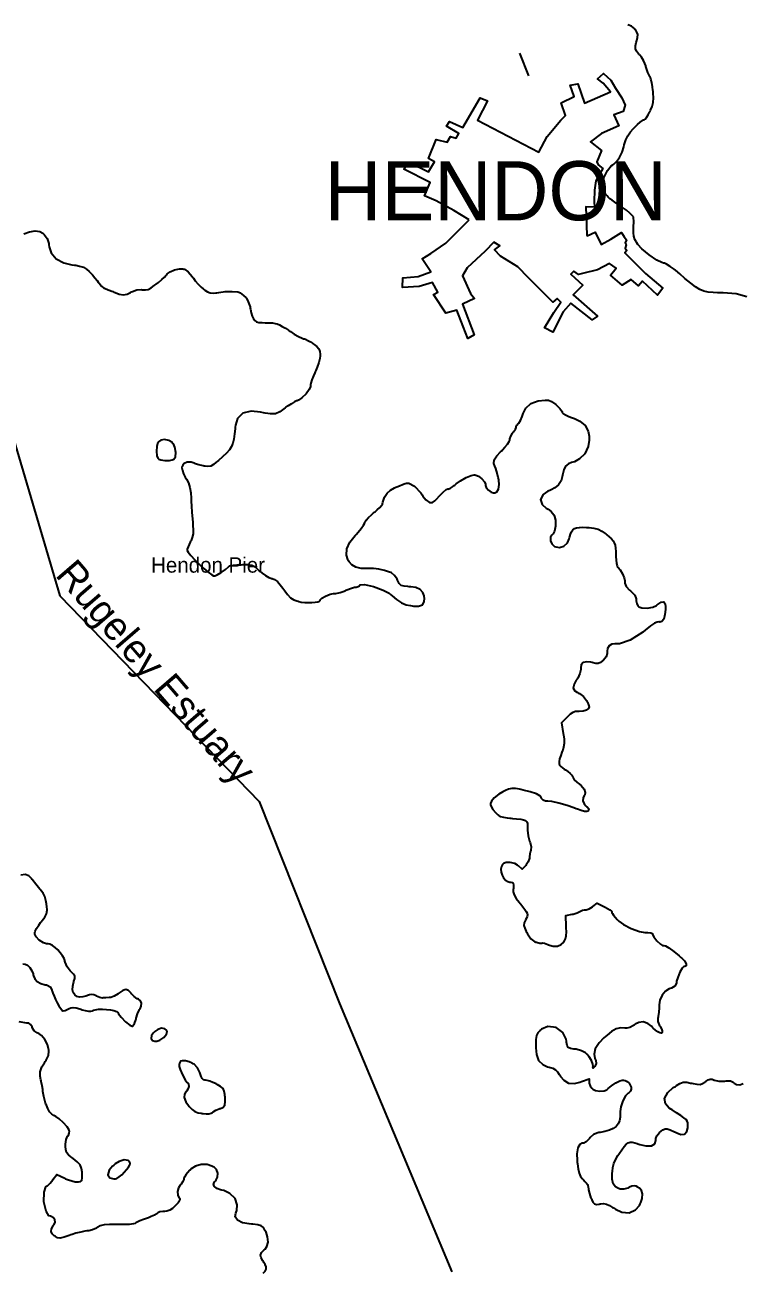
# Model space of a CAD drawing. Extents: x 0 to 24000, y 0 to 24000.
# Drawn here: x 17198 to 18934, y 10804 to 13821 of the extents above; entities that cross this region are included whole.
import ezdxf

# ---------------------------------------------------------------- set-up
doc = ezdxf.new("R2010")
doc.units = 0
for name, color, linetype in [('01B-LandmassTidal', 7, 'Continuous'), ('03C-BuiltUpHistoric', 7, 'Continuous'), ('05A-RailwayDismantled', 7, 'Continuous'), ('07-BoundaryRegional', 7, 'Continuous'), ('xx-NamesPlacesXXX', 7, 'Continuous'), ('xx-NamesWaterbodyXXXX', 7, 'Continuous')]:
    doc.layers.add(name, color=color, linetype=linetype)

msp = doc.modelspace()

# ---------------------------------------------------------------- linework, layer by layer
at = {"layer": '01B-LandmassTidal'}
for points in [[(18943.8, 13164.3), (18917.8, 13171.1), (18886.6, 13173.5), (18876.2, 13173.7), (18872.7, 13173.9), (18862.1, 13174.4), (18850.3, 13175.7), (18839.9, 13178.2), (18830, 13182.2), (18819.7, 13188.3), (18808, 13196.9), (18794.1, 13208.5), (18781.3, 13219.8), (18777, 13223.5), (18774.8, 13225.5), (18767.9, 13231), (18758.5, 13237.7), (18749.6, 13242.8), (18744.3, 13245.3), (18742.5, 13245.9), (18738.1, 13247), (18725.7, 13253.1), (18707.1, 13265.4), (18690, 13280), (18680.4, 13290.5), (18677.8, 13294.5), (18676.5, 13296.6), (18673.1, 13303.1), (18670.3, 13310.8), (18669.3, 13319.3), (18669.4, 13327.2), (18669.6, 13329.8), (18669.8, 13332.5), (18670.2, 13346.2), (18669.5, 13356.2), (18669.2, 13357.2), (18669, 13358.2), (18666.7, 13361.2), (18661, 13366.8), (18652.9, 13373.3), (18645.8, 13378.4), (18643.3, 13380), (18640.6, 13381.7), (18632.6, 13387.1), (18624.1, 13392.8), (18617.6, 13397.5), (18612.6, 13401.4), (18608.7, 13404.9), (18605.6, 13408.2), (18602.7, 13411.9), (18600.5, 13415), (18599.8, 13416), (18597.7, 13419.4), (18595.4, 13432.2), (18598, 13451.5), (18606.4, 13469.9), (18615.6, 13481), (18619.4, 13483.4), (18621.9, 13485.1), (18628.6, 13491), (18635.9, 13500.7), (18641.9, 13513.8), (18646.1, 13526.9), (18647.3, 13531.3), (18648.1, 13534.3), (18651, 13543.4), (18655.7, 13553.4), (18662.3, 13563), (18669.1, 13570.7), (18671.6, 13573.2), (18673.4, 13575.1), (18678.9, 13580.4), (18685.8, 13586.3), (18691.3, 13590.2), (18693.8, 13591.7), (18694.7, 13591.7), (18695.4, 13591.7), (18697.4, 13593.3), (18701.1, 13597.8), (18705.3, 13604.4), (18708.6, 13610.4), (18709.6, 13612.4), (18710.9, 13615.3), (18714.5, 13624.2), (18717.1, 13634.3), (18717.9, 13645.6), (18717.4, 13656.9), (18717, 13660.6), (18716.7, 13663.4), (18715.6, 13671.8), (18713.7, 13682.1), (18711.7, 13690.5), (18710.3, 13694.8), (18709.6, 13695.9), (18708.8, 13697), (18704.5, 13706.5), (18700.5, 13718.4), (18699.8, 13720.6), (18699.3, 13722.5), (18697.2, 13727.9), (18693.4, 13735.9), (18688.7, 13743.7), (18685.1, 13748.6), (18683.7, 13750), (18682, 13752), (18677.2, 13758), (18674.4, 13764.1), (18674.5, 13771), (18676.3, 13778.9), (18677, 13781.4), (18677.7, 13783.9), (18679.4, 13791.4), (18679.8, 13798.2), (18678, 13803.8), (18675, 13808.5), (18673.9, 13810), (18672.6, 13811.7), (18664.7, 13818.3), (18656, 13822)], [(17195.1, 13316.8), (17209.4, 13321.6), (17223.2, 13324.1), (17233.8, 13322.3), (17241, 13318.2), (17243, 13316.5), (17244.9, 13314.9), (17251.7, 13305.5), (17255.6, 13292.9), (17255.9, 13289.8), (17256.5, 13284.8), (17261.6, 13270.4), (17273.4, 13256), (17292, 13246.3), (17311.4, 13241.6), (17317.9, 13240.8), (17321, 13240.4), (17330.3, 13238.6), (17339.5, 13235.5), (17347.1, 13230.8), (17353.2, 13225.5), (17355.1, 13223.5), (17356.7, 13222), (17361.2, 13217.2), (17367.2, 13210.2), (17372.4, 13203.8), (17375.4, 13199.8), (17376.3, 13198.4), (17377.2, 13196.9), (17383, 13190), (17388.7, 13185.4), (17389.6, 13185.1), (17390.5, 13184.8), (17399.1, 13181.4), (17410.5, 13176.7), (17412.8, 13175.7), (17416, 13174.3), (17426.2, 13170.4), (17436.4, 13168.7), (17445.5, 13170.6), (17453.4, 13174.6), (17455.9, 13176.1), (17458, 13177.4), (17468.5, 13181.2), (17479.4, 13181.6), (17481.8, 13181.2), (17483.6, 13180.9), (17489.2, 13180.8), (17496, 13182.2), (17503.5, 13186.1), (17510.8, 13191.2), (17513.1, 13193), (17515.1, 13194.5), (17521, 13199.2), (17528.7, 13205.9), (17535.4, 13212.1), (17539.1, 13215.9), (17540.2, 13217.3), (17542.1, 13219.4), (17549.1, 13224.7), (17559.9, 13229.7), (17571.4, 13231.9), (17579.8, 13231.7), (17582.5, 13231), (17584, 13230.7), (17592.9, 13224.5), (17602.3, 13213.6), (17604.1, 13211), (17605.4, 13209), (17609.9, 13203.2), (17616.8, 13195.2), (17624, 13187.8), (17629, 13183.3), (17630.7, 13182), (17632.8, 13180.5), (17639.3, 13176.5), (17646.1, 13173.7), (17653.1, 13173), (17659.9, 13173.8), (17662.1, 13174.1), (17667, 13175), (17681.9, 13176.9), (17699.2, 13177.4), (17712.6, 13175.9), (17719.3, 13173.6), (17720.9, 13172.2), (17721.8, 13171.4), (17727.1, 13166.7), (17732.3, 13162.3), (17733.1, 13161.6), (17733.8, 13160.9), (17738.2, 13152.4), (17742.3, 13139.7), (17742.8, 13136.9), (17743.4, 13134.1), (17745.4, 13125.7), (17747.8, 13117.2), (17750.5, 13110.9), (17753.7, 13106.6), (17758.1, 13103.9), (17763.9, 13102.4), (17771.6, 13101.8), (17779.1, 13101.6), (17781.7, 13101.6), (17783.7, 13101.6), (17790, 13101.4), (17796.9, 13101), (17802.8, 13100.1), (17808.3, 13098.6), (17814, 13096.2), (17820.4, 13092.8), (17828, 13088.1), (17835, 13083.5), (17837.3, 13082), (17840.2, 13080), (17849.2, 13074.3), (17859.9, 13068.1), (17868.2, 13063.9), (17871.8, 13062.4), (17873, 13062.4), (17874, 13062.4), (17876.8, 13061.5), (17882.3, 13058.9), (17888.7, 13055.1), (17893.7, 13051.8), (17895.4, 13050.7), (17897.6, 13049.1), (17904, 13044), (17909, 13038.3), (17911.3, 13032), (17911.8, 13025.7), (17911.8, 13023.6), (17911.8, 13021.6), (17910.9, 13015.5), (17908.5, 13005.5), (17904.7, 12994.4), (17901.3, 12986), (17900.1, 12983.2), (17898.9, 12980.7), (17895.6, 12973.1), (17891.8, 12963.4), (17889.2, 12955.2), (17888.3, 12951.2), (17888.3, 12949.9), (17888.3, 12947.5), (17885.5, 12940.3), (17878.1, 12929.7), (17867.8, 12920), (17859.3, 12914.3), (17856.1, 12913.1), (17854.5, 12912.4), (17849.9, 12910.1), (17842.4, 12905.9), (17834.6, 12900.9), (17829.2, 12897.1), (17827.5, 12895.8), (17824.3, 12893.3), (17814.3, 12886), (17803.7, 12881.4), (17791.8, 12881), (17778.9, 12883.1), (17774.6, 12884), (17767.4, 12885.5), (17745.3, 12887.4), (17724.9, 12883), (17712.3, 12870.3), (17707, 12854.3), (17706.4, 12848.8), (17706, 12844.7), (17704.7, 12832.6), (17702.9, 12820), (17700.6, 12810.1), (17697.3, 12802), (17692.4, 12794.5), (17685.4, 12786.6), (17675.7, 12777.5), (17666.1, 12768.9), (17662.9, 12766), (17660.8, 12764.1), (17654.2, 12758.7), (17647.5, 12755), (17640.6, 12754.1), (17633.8, 12754.7), (17631.5, 12755.1), (17629.4, 12755.4), (17618.4, 12757.7), (17610, 12760.5), (17609.2, 12760.9), (17607, 12762.1), (17599.7, 12764.2), (17590.7, 12764.3), (17583.4, 12761.4), (17579.6, 12757.4), (17579, 12755.9), (17578.5, 12754.6), (17577.8, 12750.4), (17578.7, 12744.2), (17581.7, 12736.3), (17585.8, 12728.6), (17587.2, 12726.1), (17588.8, 12723.2), (17593.2, 12714.4), (17596.9, 12703.4), (17599, 12690.5), (17600, 12677.5), (17600.2, 12673.1), (17600.3, 12669.5), (17600.9, 12658.6), (17602, 12642.8), (17603, 12627.7), (17603.8, 12618.3), (17604.1, 12615.1), (17604.4, 12611.7), (17605.2, 12601.2), (17604.9, 12591.1), (17602.7, 12582.4), (17599.7, 12575.4), (17598.6, 12573.2), (17597.4, 12570.9), (17592.7, 12560.2), (17590.3, 12554.1), (17590.3, 12552), (17590.3, 12550.7), (17592.7, 12546.7), (17599.2, 12538.5), (17608.5, 12528.4), (17619.4, 12517.7), (17630.7, 12507.3), (17641.3, 12498.5), (17650, 12492.4), (17654, 12490.1), (17655.4, 12490.1), (17657.2, 12490.1), (17662.6, 12492.1), (17672.3, 12497.4), (17682.7, 12505), (17690, 12511.3), (17692.3, 12513.6), (17692.6, 12513.9), (17695.2, 12514.5), (17701.7, 12515.3), (17710.6, 12516.1), (17718.6, 12516.6), (17721.3, 12516.7), (17725.3, 12516.9), (17737.2, 12517.1), (17747.1, 12515.7), (17754.8, 12511.1), (17762.1, 12504.5), (17764.4, 12502.2), (17766.1, 12500.6), (17771.8, 12495.9), (17779.9, 12490.3), (17787.7, 12485.9), (17792.5, 12483.8), (17794.2, 12483.4), (17796.1, 12482.9), (17801.6, 12480.6), (17808.4, 12475.8), (17815.5, 12468.2), (17822, 12459.6), (17824, 12456.7), (17826.1, 12453.6), (17832.9, 12444.4), (17840.3, 12436.5), (17848.3, 12431.7), (17855.9, 12428.9), (17858.5, 12428.1), (17860.4, 12427.6), (17866.1, 12426.4), (17874.6, 12425.4), (17883.5, 12424.9), (17892.1, 12425), (17899.8, 12425.7), (17906.1, 12426.9), (17910.3, 12428.5), (17911.8, 12430), (17911.8, 12430.5), (17911.8, 12431.8), (17915.6, 12435.5), (17924.8, 12440.9), (17936.3, 12445.2), (17944.1, 12446.9), (17946.7, 12446.9), (17950.1, 12446.9), (17960, 12449.2), (17972.4, 12453.7), (17974.6, 12454.8), (17976.7, 12455.9), (17987.7, 12460.3), (17995.2, 12462.6), (17997.7, 12462.6), (17999.2, 12462.6), (18003.7, 12463.6), (18007.2, 12465.6), (18007.5, 12466.1), (18008.6, 12467.9), (18019.2, 12468.5), (18040.8, 12464.1), (18064.5, 12455.3), (18078.6, 12447.7), (18082.4, 12444.2), (18085.7, 12441.1), (18096.3, 12432.4), (18108.2, 12424.7), (18120.1, 12419.9), (18130.6, 12417.6), (18134.1, 12417.1), (18138, 12416.7), (18149.9, 12416.4), (18159.5, 12419.4), (18163.8, 12426.6), (18164, 12435.7), (18163.5, 12438.7), (18163.1, 12441.4), (18160.3, 12449.4), (18153.7, 12456.8), (18143, 12461.2), (18131.3, 12463.2), (18127.4, 12463.4), (18124.3, 12463.6), (18115.1, 12464.4), (18107.8, 12466.6), (18103.2, 12471.2), (18099.8, 12477.4), (18098.8, 12479.5), (18097.9, 12481.6), (18091.6, 12490.8), (18084.4, 12497), (18083.1, 12497.5), (18079.4, 12498.9), (18067.8, 12502.7), (18054, 12505.9), (18040.7, 12507.4), (18030.8, 12507.5), (18027.5, 12507.3), (18023.4, 12507.1), (18011, 12507.4), (17998.3, 12510.3), (17988.4, 12516.4), (17982.3, 12523.2), (17980.8, 12525.7), (17978.9, 12529), (17975.7, 12540), (17976.7, 12555.1), (17983.7, 12570.9), (17993.2, 12583.5), (17996.9, 12587.3), (17998.7, 12589.3), (18004, 12595.4), (18010.8, 12603.9), (18016.4, 12611.9), (18019.3, 12616.6), (18020, 12618.3), (18020.7, 12619.8), (18023.4, 12624), (18028.9, 12630.6), (18035.8, 12637.4), (18041.2, 12642), (18043.1, 12643.4), (18044.9, 12644.7), (18050, 12649), (18056, 12654.8), (18060.5, 12660), (18062.4, 12663.1), (18062.8, 12664.1), (18063.8, 12668), (18067.8, 12679.6), (18073.7, 12689.8), (18082.1, 12697.1), (18091.6, 12702.3), (18094.9, 12703.7), (18097, 12704.7), (18103.4, 12707.6), (18111.3, 12710.7), (18117.6, 12712.8), (18120.6, 12713.5), (18121.6, 12713.5), (18126.1, 12713.5), (18140, 12706.5), (18155.3, 12690.3), (18158.4, 12685.7), (18160.5, 12682.5), (18167.7, 12673.5), (18176.1, 12667.3), (18183.9, 12667.1), (18189.6, 12671), (18190.9, 12672.7), (18193.1, 12675.4), (18200.1, 12683.2), (18209.3, 12692.3), (18216.9, 12698.4), (18220.6, 12700.2), (18221.1, 12699.8), (18221.5, 12699.6), (18223.3, 12700.1), (18227.2, 12702), (18232.1, 12705.1), (18236.3, 12708.1), (18237.6, 12709.2), (18241, 12712), (18251.6, 12719.7), (18265.3, 12727.7), (18277.2, 12732.5), (18284.1, 12733.9), (18286.2, 12733.5), (18288.3, 12733.2), (18294.5, 12730.3), (18302.7, 12724), (18309.1, 12716.6), (18311.7, 12711.3), (18311.7, 12709.6), (18311.7, 12708), (18313.7, 12703.1), (18318.8, 12696.7), (18325.6, 12691.9), (18330.7, 12690), (18332.5, 12690), (18334.2, 12690), (18339.4, 12692.4), (18343.5, 12699.2), (18344.7, 12710.2), (18343.8, 12721.3), (18343, 12724.9), (18342.6, 12727.7), (18339.3, 12741.5), (18335.8, 12751.7), (18335.2, 12752.7), (18334.1, 12754.8), (18331.8, 12761.5), (18332.9, 12769.9), (18339, 12779.5), (18347.8, 12789.3), (18350.9, 12792.3), (18352.9, 12794.3), (18358.6, 12800.4), (18364.8, 12808.1), (18369, 12814.7), (18370.5, 12817.9), (18370.5, 12819), (18370.5, 12821), (18372.8, 12827), (18377.2, 12834.8), (18378.3, 12836.2), (18379.4, 12837.6), (18383.9, 12844.4), (18386.2, 12848.6), (18386.2, 12849.9), (18386.2, 12850.9), (18387.7, 12853.9), (18390.6, 12857.6), (18391.3, 12858.2), (18392, 12858.8), (18396.5, 12865.6), (18400.5, 12875.3), (18401.1, 12877.4), (18402.4, 12882), (18409.2, 12894.9), (18421.7, 12906.7), (18438.9, 12913), (18455.8, 12914.5), (18461.5, 12914.2), (18463.9, 12914.1), (18471.1, 12911), (18481.9, 12903.7), (18491.4, 12894.4), (18496.3, 12887.7), (18497.1, 12885.2), (18497.4, 12884.3), (18499.7, 12882.2), (18505.3, 12878.7), (18513, 12875), (18519.9, 12872.3), (18522.2, 12871.5), (18526.7, 12870.1), (18539.8, 12863.8), (18552.4, 12853.1), (18560, 12839.4), (18562.6, 12827), (18562.6, 12822.9), (18562.6, 12817.7), (18559.9, 12802.2), (18552, 12785), (18539.4, 12772.2), (18527, 12765.7), (18522.6, 12764.5), (18520, 12763.8), (18512.4, 12760.6), (18505.5, 12754.8), (18501, 12745.9), (18498.5, 12736), (18497.9, 12732.7), (18497.3, 12729.4), (18494.4, 12719.6), (18488.6, 12709.8), (18479.7, 12702.3), (18470.2, 12697.5), (18466.9, 12696.3), (18462.7, 12694.6), (18451.1, 12686.5), (18444.8, 12674.5), (18448.4, 12662.2), (18458.1, 12653.4), (18461.8, 12651.6), (18463.3, 12650.9), (18470.9, 12644.9), (18476.8, 12637.3), (18477.5, 12635.9), (18478.9, 12633.2), (18480.9, 12624), (18481.2, 12610.1), (18478.8, 12597.5), (18475.7, 12590.9), (18474, 12589.6), (18472.4, 12588.4), (18469.1, 12582.8), (18468.5, 12574.6), (18471.8, 12566.8), (18476.7, 12561.9), (18478.7, 12561), (18481.4, 12559.8), (18490.6, 12558.4), (18501.2, 12561.4), (18509.6, 12569.6), (18514.3, 12579.2), (18515.1, 12582.6), (18515.6, 12584.5), (18517.3, 12590.3), (18519.8, 12596.3), (18522.9, 12600.8), (18526.8, 12603.9), (18532.1, 12605.9), (18538.8, 12606.9), (18547.4, 12607), (18555.6, 12606.7), (18558.3, 12606.5), (18562, 12606.3), (18573.4, 12605.1), (18584, 12602.6), (18593.1, 12598), (18600.8, 12592.4), (18603.4, 12590.4), (18605.2, 12588.9), (18610.5, 12584.4), (18616.1, 12579.1), (18620.2, 12574.2), (18623.1, 12569.2), (18625, 12563.5), (18626, 12556.7), (18626.6, 12548.3), (18626.8, 12540.5), (18626.9, 12537.9), (18626.9, 12535.4), (18627.4, 12528), (18628.4, 12519.6), (18629.7, 12513.5), (18630.7, 12510.8), (18631.2, 12510.4), (18633, 12509.2), (18637.4, 12504), (18643.1, 12494.7), (18647.2, 12484.5), (18648.8, 12477.5), (18648.8, 12475.2), (18648.8, 12472.3), (18651.8, 12463.7), (18660, 12455.1), (18662.6, 12453.2), (18665, 12451.4), (18673.1, 12442.6), (18676.3, 12434.4), (18676.3, 12431.7), (18676.3, 12429.5), (18677.6, 12422.8), (18680.3, 12417.1), (18681, 12416.4), (18682.6, 12414.8), (18689.8, 12412.5), (18702.8, 12411.9), (18716.4, 12414.3), (18724.9, 12417.7), (18727.2, 12419.5), (18729.4, 12421.2), (18736.6, 12425.7), (18742.6, 12426.7), (18745.9, 12422.1), (18746.9, 12414.6), (18746.9, 12412), (18746.9, 12408.2), (18745.7, 12396.6), (18742.6, 12385.3), (18737.7, 12379), (18732.9, 12377.9), (18731.6, 12378.3), (18730.5, 12378.6), (18726.7, 12378.1), (18720, 12375), (18710.8, 12368.8), (18701.6, 12361.6), (18698.6, 12359.1), (18692.1, 12353.6), (18661.2, 12333.9), (18635.4, 12325.4), (18626.9, 12325.4), (18624.5, 12325.4), (18617.3, 12324.2), (18610.7, 12320.5), (18606.9, 12314.1), (18605.7, 12307.3), (18605.7, 12305), (18605.7, 12302.3), (18603.1, 12294.3), (18597.2, 12286.1), (18595.5, 12284.6), (18594.1, 12283.4), (18589.4, 12280.1), (18584.2, 12278), (18578.1, 12278.1), (18571.8, 12279.4), (18569.6, 12279.9), (18566.6, 12280.8), (18557, 12281.9), (18548.1, 12280), (18543.1, 12274.4), (18542, 12267.3), (18542.2, 12265), (18542.4, 12263.6), (18540.2, 12253.7), (18534.7, 12242.5), (18533.2, 12240.3), (18531.1, 12237.3), (18525.8, 12227.5), (18523.9, 12218.3), (18527.5, 12211.5), (18534.3, 12207.3), (18536.7, 12206.2), (18538.9, 12205.4), (18548.5, 12198.4), (18555.9, 12188.6), (18557.1, 12186.2), (18558.1, 12184.1), (18560.8, 12177.9), (18562, 12172.8), (18560.7, 12169.4), (18557.8, 12166.7), (18556.7, 12165.8), (18555.6, 12165.2), (18547.5, 12162.5), (18538.1, 12161.4), (18536.3, 12161.5), (18534.6, 12161.6), (18529.2, 12161.4), (18523, 12159.4), (18516.6, 12155.2), (18511.1, 12150), (18509.3, 12148.2), (18495.2, 12134.1), (18499.5, 12108.6), (18500.1, 12105.2), (18501.6, 12094.9), (18502, 12084.6), (18500.7, 12075.6), (18498.4, 12068.3), (18497.5, 12065.9), (18496.5, 12063.2), (18493.6, 12055.2), (18491, 12047), (18489.5, 12040.8), (18489.5, 12035.9), (18490.8, 12032.1), (18493.5, 12028.8), (18497.8, 12025.4), (18502.3, 12022.5), (18503.8, 12021.6), (18505.5, 12020.5), (18510.4, 12016.9), (18516.1, 12012), (18520.3, 12007.5), (18522, 12004.9), (18522.2, 12003.9), (18522.5, 12002.9), (18526.4, 11996.8), (18532.3, 11991.1), (18533.6, 11990.2), (18536.1, 11988.6), (18543.1, 11982.5), (18549.9, 11973.7), (18552.9, 11965.6), (18552.1, 11960.6), (18551.2, 11959.6), (18550, 11958.4), (18547.6, 11953.3), (18547.3, 11945.8), (18550, 11938.3), (18554.2, 11933.4), (18555.9, 11932.2), (18557.5, 11931.1), (18561.6, 11926.6), (18561, 11922.5), (18560.2, 11921.6), (18559.7, 11921), (18556.9, 11920.1), (18551.4, 11920.4), (18542.9, 11922.5), (18533.8, 11925.6), (18530.8, 11926.7), (18525.5, 11928.8), (18509.2, 11934.2), (18489.1, 11940), (18471.8, 11943.8), (18462.3, 11945.1), (18459.1, 11945.1), (18457.1, 11945.1), (18451.2, 11947.1), (18447.3, 11951.4), (18446.9, 11952.6), (18446.5, 11954.1), (18443.3, 11958.2), (18434.8, 11962.9), (18420, 11967.6), (18402.9, 11971.8), (18397.2, 11973), (18394, 11973.6), (18384.6, 11975.3), (18375.6, 11975.6)], [(18375.6, 11975.6), (18367.3, 11973.7), (18359.7, 11970.6), (18357.2, 11969.5), (18353.7, 11967.8), (18343.6, 11961.8), (18333, 11953.4), (18326, 11945.1), (18323.5, 11939.6), (18323.5, 11937.7), (18323.5, 11936.2), (18325.2, 11931.9), (18329.5, 11925.1), (18335.9, 11917.7), (18341.8, 11912.3), (18343.8, 11910.6), (18344.8, 11909.8), (18348.3, 11908.3), (18355.3, 11906.3), (18363.9, 11904.6), (18370.9, 11903.7), (18373.3, 11903.6), (18376.6, 11903.3), (18386.7, 11902.4), (18396.8, 11901.3), (18403.9, 11899.9), (18408.7, 11898), (18411.6, 11895.3), (18413, 11891.4), (18413.5, 11886), (18413.6, 11880.7), (18413.6, 11878.9), (18413.6, 11874.5), (18415.2, 11861.5), (18418.3, 11848.5), (18419.1, 11846.7), (18419.9, 11844.7), (18422, 11834.8), (18421.5, 11826.7), (18421.1, 11825.6), (18420.7, 11824.5), (18418.9, 11817.3), (18417.9, 11810.5), (18417.9, 11808.3), (18417.8, 11807), (18415, 11798.7), (18410.1, 11790.8), (18408.9, 11789.5), (18400.3, 11780.5), (18391.3, 11788.7), (18389.4, 11790.5), (18382.5, 11794.2), (18371.7, 11796.9), (18361.3, 11796.4), (18355.1, 11794.1), (18353.6, 11792.6), (18352.5, 11791.5), (18350.2, 11787.3), (18349, 11780.7), (18349.7, 11773.5), (18351.9, 11766.3), (18355.6, 11759.7), (18360.4, 11754.2), (18365.9, 11750.5), (18370.5, 11749.1), (18372.1, 11749.1), (18373.2, 11749.1), (18376.4, 11748.6), (18378.8, 11746.5), (18379.5, 11742), (18379.3, 11736.2), (18379.1, 11734.2), (18378.9, 11732.1), (18379, 11725.7), (18381, 11718.2), (18386.2, 11709.6), (18393.2, 11700.7), (18395.6, 11697.8), (18397.2, 11695.8), (18402.2, 11689.6), (18407.1, 11683.3), (18410.4, 11678.2), (18412.3, 11674), (18412.9, 11670.2), (18412.3, 11666.4), (18410.7, 11662.1), (18408.8, 11658.3), (18408.1, 11657), (18407.3, 11655.4), (18405.1, 11650.5), (18404.6, 11644.8), (18406.7, 11637.9), (18410.4, 11630.1), (18411.7, 11627.6), (18413.3, 11624.2), (18421.7, 11612.2), (18431.3, 11605.3), (18433.6, 11604.5), (18435.3, 11603.9), (18443.2, 11601.9), (18448.5, 11601.8), (18448.9, 11602.1), (18449.3, 11602.4), (18454.4, 11601.7), (18462.2, 11598.7), (18463.8, 11597.8), (18466.4, 11596.6), (18475, 11594.4), (18485.7, 11594.8), (18495, 11598.8), (18500.8, 11604.3), (18502.2, 11606.4), (18503.1, 11607.7), (18505.1, 11612.1), (18506.8, 11619.6), (18507.4, 11629.4), (18507.1, 11638.9), (18506.9, 11642.1), (18505.7, 11668.4), (18521.4, 11671.5), (18523.6, 11672), (18533.5, 11675), (18540.1, 11678.1), (18540.6, 11678.6), (18541.2, 11679.1), (18546, 11681.4), (18551.4, 11682.5), (18553.2, 11682.5), (18555.4, 11682.5), (18562.1, 11684.8), (18570.2, 11689.3), (18571.6, 11690.3), (18581.8, 11698.1), (18599.4, 11689.5), (18601.2, 11688.7), (18606.4, 11685.9), (18612.1, 11682.2), (18616, 11678.9), (18617.5, 11677.2), (18617.5, 11676.6), (18617.5, 11675.8), (18618.6, 11673.6), (18621.6, 11669.1), (18625.9, 11663.7), (18629.8, 11659.2), (18631.2, 11657.8), (18634.3, 11654.6), (18645.5, 11646.6), (18664.1, 11636.9), (18683.9, 11630.2), (18697.3, 11627.6), (18701.7, 11627.6), (18704.1, 11627.6), (18711.4, 11626.6), (18715.5, 11624.7), (18715.5, 11624), (18715.5, 11622.3), (18718.7, 11616.9), (18726.3, 11607.6), (18735, 11599.6), (18740, 11596.2), (18741.7, 11596.2), (18743.1, 11596.2), (18747.1, 11594.9), (18755.1, 11590.1), (18767, 11581.2), (18779.8, 11570.8), (18784.1, 11567.2), (18786.4, 11565.4), (18792.7, 11559), (18797.2, 11552), (18797.3, 11547.1), (18793.8, 11545.3), (18792.7, 11545.3), (18791.4, 11545.3), (18787.5, 11541.3), (18781.7, 11531.6), (18776.5, 11519), (18773.9, 11509.6), (18773.5, 11506.5), (18773.3, 11504.7), (18769.4, 11497.9), (18761.1, 11493.1), (18758.6, 11492.3), (18755.6, 11491.3), (18747.2, 11486), (18738.6, 11476.2), (18733.2, 11463.7), (18731.5, 11452.9), (18731.6, 11449.2), (18731.6, 11445.7), (18730.8, 11435.1), (18729.5, 11424.4), (18729.2, 11422.9), (18728.7, 11421.1), (18728.6, 11412.2), (18731.6, 11403.9), (18732.7, 11402.2), (18733.8, 11400.4), (18736.9, 11395), (18738.7, 11389.6), (18738.6, 11386.1), (18736.7, 11384.5), (18733.3, 11384.8), (18728.4, 11387.2), (18722.4, 11391.7), (18717.1, 11396.5), (18715.5, 11398.2), (18712.9, 11400.9), (18704.1, 11407.6), (18693.1, 11411.6), (18682.2, 11410.3), (18673.4, 11405.7), (18670.8, 11403.7), (18669.4, 11402.7), (18661.1, 11398.2), (18653.1, 11396.2), (18652, 11396.3), (18648.7, 11396.6), (18638.8, 11396.7), (18627.9, 11394.3), (18616.7, 11387.8), (18605.7, 11379.3), (18602.2, 11376.3), (18598, 11372.7), (18586.4, 11360.8), (18577.2, 11346.6), (18574.3, 11333.2), (18576.1, 11322.9), (18577.5, 11319.9), (18578.3, 11318.1), (18579.5, 11311.2), (18577, 11304.9), (18575.9, 11303.4), (18574.9, 11302.4), (18571.7, 11299.6), (18571.4, 11301.6), (18571.6, 11302.2), (18572, 11303.8), (18571.3, 11309.2), (18568, 11318), (18562.3, 11327.3), (18556.8, 11333.7), (18554.7, 11335.5), (18553.6, 11336.6), (18543.5, 11341.6), (18530.6, 11345.1), (18528.1, 11345.3), (18525.4, 11345.6), (18517.4, 11346.7), (18511.7, 11349.2), (18509, 11354.5), (18507.6, 11362), (18507.3, 11364.5), (18506.6, 11370), (18498.8, 11385.6), (18482.6, 11398), (18462.7, 11400.3), (18447.2, 11394), (18443.4, 11390.4), (18442, 11389.1), (18438, 11384.7), (18435, 11378.2), (18433.5, 11368.7), (18433.2, 11357.7), (18433.2, 11354), (18433.2, 11348.7), (18434.8, 11332.8), (18440.2, 11317.9), (18450.2, 11308), (18461.8, 11302.8), (18465.7, 11301.8), (18467.9, 11301.3), (18474.2, 11299.2), (18480.7, 11295.6), (18486.1, 11290.3), (18490.1, 11284.6), (18491.2, 11282.6), (18493.2, 11279.2), (18500.8, 11270.3), (18512.4, 11263.6), (18526.6, 11262.5), (18539.9, 11265.4), (18544.2, 11266.9), (18562.6, 11274), (18562.6, 11265.4), (18562.6, 11263.3), (18564.6, 11257.1), (18568.7, 11251), (18569.6, 11250.1), (18571.3, 11248.5), (18578, 11245.5), (18588.5, 11243.7), (18598.8, 11244.7), (18605, 11247.1), (18606.5, 11248.5), (18608.7, 11250.7), (18616.1, 11256.7), (18626.7, 11263.8), (18636.5, 11268.9), (18641.9, 11270.9), (18643.7, 11270.9), (18645.2, 11270.9), (18649.4, 11269.9), (18654.4, 11267.1), (18658.7, 11263.2), (18661.8, 11258.4), (18663.6, 11253.3), (18664, 11248.4), (18662.5, 11244), (18660.1, 11241.2), (18659, 11240.7), (18656.6, 11239.3), (18650.6, 11232.7), (18643.5, 11220.2), (18638.8, 11205.7), (18637.3, 11194.8), (18637.5, 11191.3), (18637.6, 11188.7), (18637.4, 11181), (18635.9, 11172.2), (18632.7, 11164.9), (18627.8, 11158.9), (18620.8, 11153.9), (18611.6, 11149.9), (18599.9, 11146.6), (18589.3, 11144.4), (18585.7, 11143.8), (18583.5, 11143.4), (18573.2, 11139.1), (18564.5, 11131.7), (18563, 11129.7), (18561.8, 11128.1), (18555, 11121.3), (18549.5, 11118), (18547.7, 11118), (18545.7, 11118), (18539.8, 11115.3), (18534.9, 11107.1), (18532.8, 11092.8), (18533.2, 11077.3), (18533.6, 11072.1), (18533.9, 11068.1), (18535.4, 11056.2), (18537.8, 11045.4), (18541.6, 11037.6), (18546.1, 11032.2), (18547.7, 11030.5), (18548.8, 11029.3), (18552, 11025.7), (18555.6, 11021.4), (18558.1, 11018.2), (18559.1, 11016.8), (18559.1, 11016.4), (18559.2, 11016.1), (18559.9, 11012.5), (18560.5, 11007.3), (18560.6, 11006.2), (18560.7, 11005.2), (18563, 10996.4), (18566.8, 10985.6), (18567.7, 10983.5), (18568.5, 10981.4), (18571.5, 10975.3), (18575.2, 10971.3), (18580.4, 10970.3), (18586.7, 10971), (18588.8, 10971.3), (18590.9, 10971.7), (18597.2, 10972), (18604.4, 10970.9), (18611.9, 10967.5), (18619.1, 10963.1), (18621.4, 10961.5), (18625.9, 10958.4), (18641.3, 10951.6), (18659.3, 10950.1), (18674.4, 10956.8), (18683.7, 10967.3), (18685.7, 10971.3), (18687.1, 10974.5), (18690.5, 10984.7), (18691.5, 10995.5), (18688.6, 11004), (18683.7, 11009.3), (18681.8, 11010.5), (18680.4, 11011.5), (18676, 11014.1), (18671.3, 11015.3), (18665.9, 11014.2), (18660.1, 11011.8), (18658.3, 11010.9), (18656, 11009.8), (18646.1, 11006.7), (18637.5, 11007.2), (18635.9, 11007.8), (18633.4, 11008.8), (18626.2, 11013), (18620.5, 11020.3), (18618, 11031), (18617.9, 11042.7), (18618.3, 11046.6), (18618.5, 11049.7), (18619.6, 11059), (18622.4, 11069.4), (18627, 11079.7), (18632.1, 11088.4), (18633.9, 11091.3), (18635.8, 11094), (18641.2, 11102), (18647.1, 11110), (18652.1, 11115.6), (18656.8, 11119.1), (18661.4, 11120.6), (18666.5, 11120.6), (18672.7, 11119.3), (18678.3, 11117.4), (18680.2, 11116.8), (18684.9, 11115.1), (18699.5, 11111.4), (18712.9, 11111.4), (18720.8, 11116.8), (18723.3, 11125), (18723.3, 11127.7), (18723.3, 11129.8), (18725.8, 11136), (18732.2, 11144.3), (18740.3, 11150.7), (18746.4, 11153.2), (18748.4, 11153.2), (18750.8, 11153.2), (18758, 11150.7), (18769, 11145.8), (18771.2, 11144.6), (18774.1, 11143), (18783.7, 11139.3), (18792.7, 11139.7), (18798.3, 11146.1), (18800.7, 11155.2), (18800.9, 11158.3), (18801, 11159.6), (18801.2, 11163.3), (18800.9, 11167.5), (18799.5, 11171.3), (18796.6, 11175.1), (18791.5, 11179.5), (18784.1, 11184.9), (18773.7, 11191.8), (18763.2, 11198.5), (18759.8, 11200.7), (18756.1, 11203.1), (18746.9, 11213), (18744.4, 11226.3), (18752.4, 11240.6), (18765.8, 11252.4), (18770.8, 11255.6), (18773.5, 11257.3), (18781.9, 11262.3), (18790, 11265.3), (18798.5, 11265.3), (18807.7, 11263.6), (18810.8, 11263), (18813.7, 11262.3), (18822.8, 11260.5), (18830.6, 11260.1), (18836.7, 11262.2), (18842, 11265.7), (18843.7, 11266.9), (18845.2, 11268.1), (18850.2, 11271.2), (18855.1, 11273.2), (18859.5, 11273), (18863.3, 11271.5), (18864.4, 11270.9), (18865.8, 11270.2), (18875.6, 11268.1), (18887.8, 11268.1), (18890.3, 11268.5), (18893.3, 11268.9), (18904, 11268.8), (18910.6, 11265.9), (18911.5, 11265), (18912.8, 11263.3), (18918.6, 11259.9), (18926.7, 11259.3), (18934.5, 11262.8)], [(17193.2, 11551.6), (17199, 11551.3), (17204.6, 11548.4), (17210, 11542.9), (17214.6, 11535.1), (17217.6, 11527.5), (17218.3, 11524.9), (17218.9, 11522.4), (17221.9, 11515.3), (17227.5, 11508.8), (17236.4, 11504.2), (17246.6, 11501.3), (17250.1, 11500.6), (17252, 11500.1), (17259.1, 11496.1), (17263, 11489.2), (17263.4, 11487.2), (17263.8, 11485.6), (17265.4, 11480.9), (17268.4, 11473.4), (17272, 11465.5), (17276, 11457.8), (17280, 11450.6), (17283.8, 11444.6), (17287.1, 11440.3), (17288.9, 11438.5), (17289.7, 11438.2), (17290.3, 11438), (17295.6, 11438.9), (17302.1, 11441.8), (17303.4, 11442.6), (17304.7, 11443.4), (17308.8, 11445.4), (17314.4, 11446.3), (17322, 11445.1), (17330.7, 11442.7), (17333.6, 11441.8), (17336.1, 11440.9), (17343.9, 11438.7), (17351.8, 11437.3), (17357.8, 11437.4), (17361.5, 11438.4), (17362.6, 11439), (17363.8, 11439.7), (17368.1, 11440.9), (17376, 11441.9), (17385.3, 11442), (17395.2, 11441.5), (17404.8, 11440.3), (17413.1, 11438.6), (17419.3, 11436.4), (17422.1, 11434.8), (17422.6, 11433.9), (17424.2, 11431), (17430.6, 11422.9), (17441.3, 11411.9), (17451.7, 11403.8), (17457.3, 11400.9), (17458.6, 11401.4), (17459.3, 11401.7), (17463.2, 11407.2), (17466.5, 11416.2), (17466.9, 11418.3), (17467.1, 11420.3), (17470.2, 11431.1), (17474.3, 11439.9), (17475.1, 11441), (17476.4, 11442.9), (17479.4, 11449.4), (17480.2, 11456.7), (17477.4, 11462.7), (17472.9, 11466.2), (17471.2, 11466.9), (17469.8, 11467.4), (17462.4, 11472.4), (17455.7, 11479.2), (17454.7, 11480.6), (17453.4, 11482.5), (17448.7, 11487.6), (17442.3, 11490), (17434.7, 11487.6), (17427.2, 11482.6), (17424.9, 11480.6), (17423.4, 11479.2), (17413.6, 11473.4), (17405.6, 11470.4), (17403, 11470.4), (17401.5, 11470.3), (17393.7, 11469.8), (17387.3, 11469.3), (17386.5, 11469.2), (17385.7, 11469.1), (17379.3, 11470.4), (17371.5, 11473.5), (17370, 11474.3), (17368.7, 11475), (17364.4, 11477), (17359.5, 11477.9), (17354.3, 11477.1), (17349.3, 11475.4), (17347.7, 11474.7), (17345.5, 11473.8), (17338.4, 11471.9), (17330.3, 11471.4), (17323.6, 11473), (17318.4, 11476.7), (17314.9, 11482.1), (17313.2, 11489.2), (17313.5, 11497.9), (17315.1, 11505.6), (17315.9, 11508), (17316.6, 11510.1), (17318.4, 11516.3), (17318.5, 11521.9), (17315.6, 11526.8), (17310.9, 11531.6), (17309.3, 11533.1), (17307.5, 11534.7), (17300, 11544.7), (17295.2, 11555.8), (17294.8, 11557.8), (17294.4, 11559.5), (17292.6, 11564.4), (17288.8, 11571.4), (17283.6, 11578.4), (17277.6, 11585.2), (17271.1, 11591.1), (17264.5, 11595.9), (17258.3, 11599), (17254.2, 11600.1), (17252.8, 11600.1), (17250.3, 11600.1), (17242.7, 11602.7), (17232.6, 11608.9), (17224.9, 11617.2), (17221.9, 11623.5), (17221.9, 11625.6), (17221.9, 11626.8), (17223.1, 11630.5), (17226.4, 11637.5), (17231.4, 11645.5), (17235.9, 11651.5), (17237.5, 11653.5), (17239.7, 11656.2), (17246.2, 11664.6), (17250.5, 11672.8), (17251.5, 11681.5), (17250.8, 11691.1), (17250.5, 11694.2), (17250.2, 11697), (17248.8, 11705.1), (17246, 11714.2), (17241.8, 11722.3), (17237.5, 11728.4), (17236, 11730.3), (17234.3, 11732.3), (17224.6, 11744.1), (17215.7, 11755.3), (17214.4, 11757), (17212.8, 11759.1), (17207.1, 11764.6), (17199, 11767.7), (17188, 11766.3)], [(17774.1, 10803.9), (17779.2, 10809), (17781.6, 10813.9), (17781.5, 10819.1), (17779.2, 10824.7), (17776.1, 10829.8), (17775, 10831.4), (17773.4, 10833.7), (17769.1, 10840.8), (17767.4, 10847.8), (17769.9, 10853.6), (17774.8, 10858.6), (17776.6, 10860), (17778.6, 10861.6), (17783.3, 10868.2), (17786, 10878.9), (17784.7, 10891.7), (17781, 10902.8), (17779.3, 10906.3), (17778.3, 10908.3), (17774.9, 10914), (17769.6, 10918.5), (17760.9, 10920.9), (17749.4, 10922.3), (17745.6, 10922.7), (17740.3, 10923.2), (17724.5, 10926), (17711.7, 10931.7), (17706.7, 10940), (17707.7, 10949), (17708.8, 10951.7), (17710.2, 10955.8), (17711.4, 10969.2), (17706.2, 10984.5), (17693.6, 10996.7), (17679.3, 11003.4), (17674.3, 11004.7), (17671.1, 11005.4), (17662.1, 11008.9), (17655.4, 11014), (17654.2, 11020.1), (17657.2, 11025.8), (17658.6, 11027.4), (17660.3, 11029.3), (17663.9, 11036.4), (17664.6, 11045.9), (17661, 11054.4), (17655.3, 11059.9), (17653.1, 11061.1), (17649.6, 11062.9), (17638.3, 11066.4), (17623.9, 11066.9), (17610.2, 11062.5), (17600.2, 11056), (17597.4, 11053.3), (17595.9, 11052), (17591.6, 11047.6), (17586.9, 11041.7), (17583.7, 11036.4), (17582.5, 11033.5), (17582.5, 11032.5), (17582.5, 11030.7), (17580.2, 11025.2), (17575.7, 11019), (17574.7, 11018), (17573.1, 11016.5), (17569.5, 11010.6), (17567.1, 11001.6), (17567.6, 10992.6), (17570.2, 10986.8), (17571.5, 10985.4), (17572, 10984.9), (17572.8, 10982.8), (17571.8, 10979.1), (17568.3, 10974.1), (17563.7, 10969), (17562.1, 10967.4), (17560.3, 10965.6), (17554.6, 10960.6), (17548.1, 10956.2), (17541.5, 10954), (17536.1, 10953.3), (17534.3, 10953.3), (17531.7, 10953.3), (17524, 10952.1), (17519.2, 10949.9), (17519, 10949.4), (17518.8, 10948.8), (17516.6, 10947.1), (17511.2, 10944.1), (17503.5, 10940.6), (17496.6, 10938), (17494.3, 10937.2), (17491.9, 10936.4), (17484.7, 10933.6), (17476.2, 10930.1), (17469.5, 10927), (17466.3, 10925.3), (17465.7, 10924.7), (17465, 10924.1), (17460.8, 10923.1), (17451.2, 10921.9), (17438, 10921.4), (17426.4, 10921.4), (17422.6, 10921.6), (17417.5, 10921.6), (17402.5, 10921.5), (17389.3, 10920.5), (17380.3, 10918.1), (17374.6, 10915.3), (17372.8, 10914.1), (17371.2, 10913), (17361.2, 10908.6), (17352.5, 10906.3), (17349.7, 10906.3), (17348, 10906.3), (17342.9, 10905.5), (17333, 10903.4), (17321.3, 10900.3), (17312.3, 10897.5), (17309.3, 10896.5), (17305.2, 10895), (17292.8, 10890.9), (17283.2, 10888.7), (17276.9, 10889.6), (17272.3, 10892.3), (17270.9, 10893.3), (17269.1, 10894.6), (17264.3, 10899.1), (17261.6, 10904.9), (17262.6, 10911.5), (17266, 10918), (17267.3, 10920), (17268.4, 10921.6), (17270.9, 10927.1), (17270.7, 10932.8), (17267, 10937.5), (17261.5, 10940.8), (17259.5, 10941.5), (17256.1, 10942.8), (17249.1, 10954.1), (17243.6, 10976.4), (17244.2, 10999.6), (17248.6, 11012.6), (17251.6, 11014.8), (17252.5, 11015.4), (17258.7, 11021.4), (17265.4, 11029.4), (17266.5, 11030.9), (17275.2, 11042.7), (17294.4, 11033.3), (17296.5, 11032.3), (17303, 11029.7), (17311.8, 11026.9), (17319.7, 11025.1), (17324.3, 11024.6), (17325.7, 11024.6), (17327.4, 11024.8), (17332.3, 11025.7), (17335.7, 11028.2), (17336.8, 11034.1), (17336.5, 11042.3), (17336.3, 11045), (17336.1, 11048.1), (17335.1, 11057.3), (17331.8, 11065.6), (17324.6, 11073.4), (17314.6, 11081.3), (17311.2, 11083.9), (17309.2, 11085.4), (17303.3, 11090.3), (17298.8, 11096), (17296.8, 11102.8), (17296.3, 11110), (17296.3, 11112.5), (17296.3, 11116.1), (17297.9, 11126.9), (17301.3, 11135.2), (17302.2, 11136), (17303, 11136.8), (17305.4, 11142), (17305.7, 11147.6), (17305.3, 11148.5), (17304.5, 11150.9), (17300.3, 11157.6), (17291.5, 11167.5), (17280.7, 11177), (17272.6, 11182.7), (17269.7, 11184.2), (17267.9, 11185.1), (17262.9, 11188.5), (17257.7, 11194.1), (17253.2, 11201.7), (17249.9, 11209.7), (17248.9, 11212.4), (17248.1, 11214.7), (17246.1, 11221.6), (17243.8, 11230.8), (17242.2, 11238.9), (17241.5, 11243.4), (17241.4, 11245), (17241.4, 11247.9), (17240.1, 11256.8), (17237.7, 11267.2), (17237.2, 11268.9), (17236.2, 11271.6), (17234.5, 11279.9), (17235.2, 11290.8), (17239.3, 11302.5), (17245.1, 11312.7), (17247.3, 11315.9), (17249.2, 11318.6), (17254.8, 11330.2), (17256.2, 11340.8), (17255.9, 11343), (17255.4, 11346.4), (17252.3, 11356.4), (17246, 11368.7), (17237.9, 11378.5), (17231.3, 11383.3), (17228.9, 11384.1), (17227.3, 11384.7), (17220.3, 11389.7), (17216, 11396.4), (17215.6, 11397.9), (17215.3, 11399.2), (17211.9, 11405.1), (17207.4, 11408.4), (17206.6, 11408.5), (17202.6, 11408.6), (17184.4, 11411.6)]]:
    msp.add_lwpolyline(points, dxfattribs=at)
for points in [[(17519.8, 12811.9), (17518.6, 12809.7), (17516.8, 12802.2), (17515.9, 12790.7), (17517.2, 12780.2), (17519.2, 12774.4), (17520.6, 12773.1), (17521.8, 12771.9), (17526.9, 12770), (17536.7, 12768.6), (17547.4, 12768.8), (17554.4, 12769.9), (17556.6, 12770.7), (17558.3, 12771.4), (17561.8, 12777), (17563.1, 12788.1), (17560.8, 12800.5), (17557, 12808.7), (17555.1, 12810.7), (17553.3, 12812.7), (17546.1, 12817), (17535.8, 12819.3), (17526.3, 12817.6), (17520.8, 12813.7)], [(17510.4, 11386.5), (17508.6, 11384.7), (17504.3, 11378.3), (17502.9, 11371.4), (17506.3, 11366.7), (17512.3, 11364.9), (17514.3, 11364.9), (17516.8, 11364.9), (17524.4, 11367.5), (17533.9, 11373.9), (17540.2, 11382), (17541.9, 11388), (17541.3, 11389.6), (17540.7, 11391.2), (17536.5, 11394.9), (17528.6, 11396), (17519.4, 11393.2), (17512.4, 11388.4)], [(17573.5, 11315.1), (17573.1, 11314.9), (17571.5, 11311.4), (17570.8, 11307.2), (17570.8, 11305.7), (17570.8, 11303.4), (17573.1, 11296.5), (17578.7, 11283.6), (17585.3, 11271.4), (17589.4, 11265.5), (17590.7, 11264.6), (17591.7, 11264), (17593.6, 11260.7), (17594.1, 11254.9), (17592.3, 11248.6), (17589.6, 11244.4), (17588.4, 11243.4), (17586.9, 11242.1), (17583.6, 11236.6), (17583.3, 11228.3), (17587.2, 11218.3), (17593.2, 11209.6), (17595.5, 11207), (17597.1, 11205), (17602.5, 11199.6), (17609.2, 11194.8), (17616.9, 11191.9), (17624.3, 11190.4), (17626.8, 11190.1), (17629, 11189.8), (17635.9, 11189.1), (17642.8, 11189.3), (17648.1, 11190.6), (17651.4, 11192.4), (17652.3, 11193.2), (17653.1, 11194.1), (17660, 11198.3), (17667.8, 11201.4), (17669.2, 11201.8), (17671.2, 11202.3), (17676.9, 11204.6), (17681.1, 11209.7), (17682.6, 11218.8), (17682.1, 11229.6), (17681.7, 11233.2), (17681.4, 11235.8), (17680.1, 11243.6), (17677.1, 11250.3), (17671.2, 11255.5), (17663.2, 11260), (17660.5, 11261.4), (17658.5, 11262.4), (17652.5, 11265), (17644.8, 11268.1), (17638.4, 11270.1), (17635, 11270.9), (17633.9, 11270.9), (17632.9, 11270.9), (17629.9, 11271.6), (17626.8, 11274.3), (17624.1, 11279.1), (17622.2, 11284.6), (17621.7, 11286.5), (17620.9, 11289.4), (17615.3, 11300.6), (17607, 11308.8), (17604.9, 11310), (17602.6, 11311.4), (17595.3, 11314.9), (17586.3, 11317.5), (17578.6, 11317.6), (17574.4, 11316.1)], [(17413.2, 11065.4), (17410, 11062.6), (17401.9, 11052.6), (17398.9, 11041.8), (17403.7, 11034.5), (17413.1, 11031.7), (17416.3, 11031.7), (17417.3, 11031.7), (17420.5, 11033.1), (17425.9, 11036.5), (17432.1, 11041.7), (17438.3, 11047.8), (17444, 11054.2), (17448.6, 11060.5), (17451.6, 11065.8), (17452.5, 11068.8), (17452.4, 11069.7), (17452, 11071.6), (17447.5, 11076.6), (17438.1, 11078), (17425.9, 11074.2), (17416, 11068)]]:
    msp.add_lwpolyline(points, close=True, dxfattribs=at)
at = {"layer": '03C-BuiltUpHistoric'}
msp.add_lwpolyline([(18272.1, 13350.3), (18235.2, 13372.9), (18192.1, 13396.4), (18164.5, 13408.7), (18177.8, 13440.4), (18114.1, 13473.2), (18126.5, 13489.7), (18173.6, 13466.1), (18188.1, 13490.6), (18173.6, 13498.8), (18192.1, 13544.9), (18218.8, 13537.8), (18227, 13552.1), (18240.4, 13548), (18247.6, 13559.2), (18217.8, 13576.6), (18224.9, 13587.9), (18256.7, 13573.6), (18298.8, 13645.3), (18316.2, 13638.1), (18292.6, 13591), (18440.3, 13514.2), (18460.8, 13552.1), (18493.6, 13591), (18504.9, 13602.2), (18494.7, 13633), (18526.4, 13648.4), (18516.2, 13676), (18534.6, 13679.1), (18551.1, 13632.1), (18613.6, 13659.7), (18596.1, 13681.1), (18582.8, 13691.4), (18597.2, 13703.7), (18614.6, 13688.3), (18625.9, 13668.9), (18641.3, 13645.3), (18649.4, 13627.9), (18644.4, 13612.5), (18621.8, 13604.3), (18634.1, 13577.7), (18592.1, 13559.2), (18565.4, 13538.7), (18592.1, 13518.3), (18580.8, 13490.6), (18583.8, 13483.5), (18595.1, 13474.2), (18578.7, 13444.6), (18575.6, 13422), (18574.6, 13394.3), (18575.6, 13381.1), (18554.2, 13382.1), (18556.1, 13339.1), (18556.2, 13336.7), (18557.1, 13313.6), (18557.2, 13311.4), (18576.7, 13320.6), (18591, 13290.9), (18614.6, 13303.2), (18640.3, 13319.6), (18647.4, 13309.3), (18652.5, 13302.1), (18649.4, 13294.9), (18651.6, 13289.9), (18649.4, 13281.7), (18653.6, 13276.5), (18648.5, 13270.4), (18698.7, 13220.2), (18740.7, 13185.4), (18727.4, 13167.9), (18691.5, 13201.8), (18681.3, 13190.6), (18663.8, 13205.8), (18642.2, 13192.5), (18613.6, 13216.2), (18628, 13233.6), (18611.5, 13244.8), (18582.8, 13229.4), (18546, 13220.2), (18536.6, 13218.1), (18525.4, 13226.4), (18518.1, 13219.2), (18546.9, 13192.5), (18523.3, 13169), (18582.8, 13117.8), (18569.4, 13108.6), (18518.1, 13148.5), (18499.8, 13128), (18474.2, 13078.9), (18454.7, 13089.1), (18477.2, 13126), (18493.6, 13151.6), (18485.4, 13159.8), (18474.2, 13151.6), (18415.6, 13210), (18390, 13236.6), (18348, 13262.2), (18333.7, 13277.5), (18346, 13287.8), (18331.6, 13296), (18311.1, 13274.5), (18267, 13234.6), (18255.7, 13215.1), (18275.2, 13172.1), (18285.4, 13159.8), (18255.7, 13146.5), (18284.4, 13072.7), (18269.1, 13063.5), (18257.8, 13092.2), (18242.4, 13132.1), (18215.7, 13124.9), (18186, 13170), (18196.3, 13175.1), (18183.9, 13198.7), (18151.1, 13189.5), (18111.1, 13186.4), (18112.1, 13210), (18149.1, 13213.1), (18179.8, 13224.3), (18158.3, 13256.1), (18179.8, 13269.3), (18215.7, 13294)], close=True, dxfattribs=at)
at = {"layer": '05A-RailwayDismantled'}
msp.add_line((18416.5, 13698.1), (18394.5, 13753.5), dxfattribs=at)
at = {"layer": '07-BoundaryRegional'}
for p, q in [((17165, 12840.1), (17282.7, 12441.4)), ((17282.7, 12441.4), (17764.6, 11944.5)), ((17764.6, 11944.5), (17959, 11456.2)), ((17959, 11456.2), (18230.2, 10806.9))]:
    msp.add_line(p, q, dxfattribs=at)

# ---------------------------------------------------------------- texts
at = {"layer": 'xx-NamesPlacesXXX'}
for s, height, p in [('HENDON', 142.86, (17922.5, 13349.2)), ('Hendon Pier', 37.037, (17503.2, 12497.4))]:
    msp.add_text(s, height=height, dxfattribs=at).set_placement(p)
at = {"layer": 'xx-NamesWaterbodyXXXX'}
msp.add_text('Rugeley Estuary', height=68.783, rotation=310.773, dxfattribs=at).set_placement((17269.3, 12490.9))

doc.saveas('drawing.dxf')
